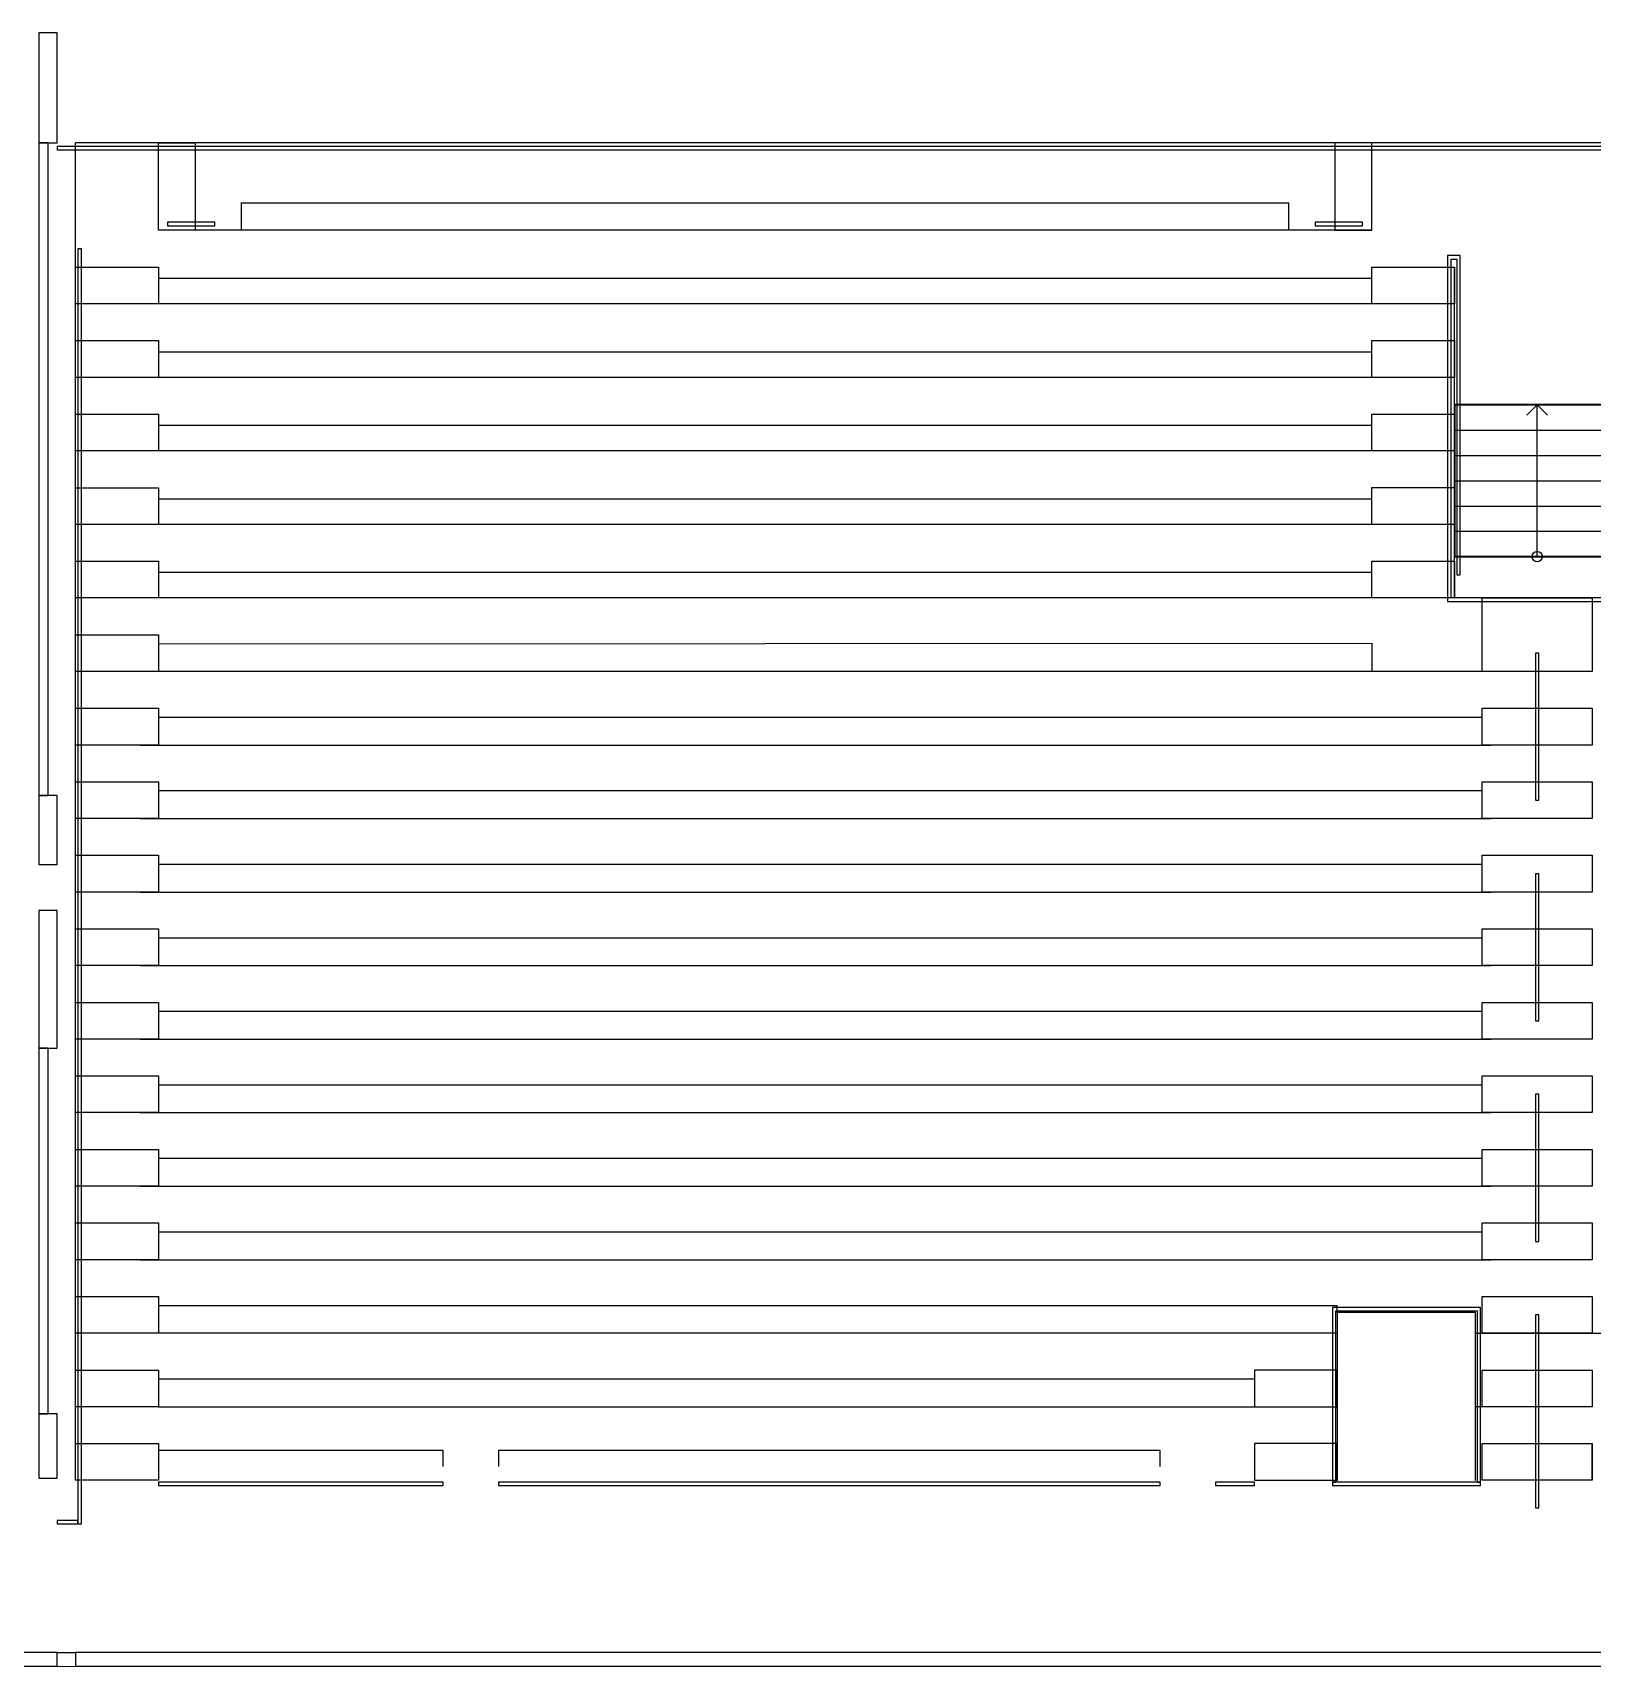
# Model space of a CAD drawing. Header units: inches. Extents: x -2562 to 2562, y 45 to 1163.
# Drawn here: x -2219 to -1540, y 414 to 1125 of the extents above; entities that cross this region are included whole.
import ezdxf

# ---------------------------------------------------------------- set-up
doc = ezdxf.new("R2010")
doc.units = ezdxf.units.IN
doc.header["$LTSCALE"] = 10
doc.header["$MEASUREMENT"] = 0
doc.layers.get('0').update_dxf_attribs({"linetype": 'CONTINUOUS'})
doc.layers.add('A-FLOR', color=3, linetype='CONTINUOUS')
doc.layers.add('A-WALL', color=5, linetype='CONTINUOUS')

# ---------------------------------------------------------------- blocks, each defined once
blk = doc.blocks.new('_Small')
at = {"color": 0, "linetype": 'ByBlock', "lineweight": -2}
blk.add_circle((0, 0), 0.25, dxfattribs=at)
blk = doc.blocks.new('AecRight')
at = {"color": 0, "linetype": 'ByBlock', "lineweight": -2}
for p, q in [((0, 0), (-0.5, 0.5)), ((-0.5, -0.5), (0, 0))]:
    blk.add_line(p, q, dxfattribs=at)

msp = doc.modelspace()

# ---------------------------------------------------------------- linework, layer by layer
at = {"layer": 'A-FLOR', "linetype": 'Continuous', "lineweight": -3}
for p, q in [((2207.99, 1075.5), (-2207.98, 1075.5)), ((-2207.98, 1075.5), (-2207.98, 1074)), ((-2207.98, 1074), (2207.99, 1074)), ((-2139.42, 1042.49), (-2159.98, 1042.49)), ((-2159.98, 1042.49), (-2159.98, 1040.99)), ((-2159.98, 1040.99), (-2139.42, 1040.99)), ((-2139.42, 1040.99), (-2139.42, 1042.49)), ((-1639.99, 1042.49), (-1660.54, 1042.49)), ((-1660.54, 1042.49), (-1660.54, 1040.99)), ((-1660.54, 1040.99), (-1639.99, 1040.99)), ((-1639.99, 1040.99), (-1639.99, 1042.49)), ((-2198.98, 1031), (-2198.98, 476)), ((-2197.48, 1031), (-2198.98, 1031)), ((-2197.48, 476), (-2197.48, 1031)), ((-1597.48, 1027.96), (-1602.97, 1027.96)), ((-1602.97, 1027.96), (-1602.97, 877.49)), ((-1601.47, 878.99), (-1601.47, 1026.46)), ((-1601.47, 1026.46), (-1598.98, 1026.46)), ((-1598.98, 1026.46), (-1598.98, 888.99)), ((-1597.48, 888.99), (-1597.48, 1027.96)), ((-1563.99, 897, -306), (-1563.99, 963, -306)), ((-1598.98, 888.99), (-1597.48, 888.99)), ((-1602.97, 877.49), (-1525.01, 877.49)), ((-1526.51, 878.99), (-1601.47, 878.99)), ((-1564.74, 855), (-1564.74, 791)), ((-1563.24, 855), (-1564.74, 855)), ((-1563.24, 791), (-1563.24, 855)), ((-1564.74, 791), (-1563.24, 791)), ((-1564.74, 759), (-1564.74, 695)), ((-1563.24, 759), (-1564.74, 759)), ((-1563.24, 695), (-1563.24, 759)), ((-1564.74, 695), (-1563.24, 695)), ((-1564.74, 663), (-1564.74, 599)), ((-1563.24, 663), (-1564.74, 663)), ((-1563.24, 599), (-1563.24, 663)), ((-1564.74, 599), (-1563.24, 599)), ((-1653.1, 570.25), (-1653.11, 494.22)), ((-1588.67, 570.25), (-1653.1, 570.25)), ((-1588.67, 494.22), (-1588.67, 570.25)), ((-1651.61, 494.22), (-1651.6, 568.75)), ((-1651.6, 568.75), (-1590.17, 568.75)), ((-1590.17, 568.75), (-1590.17, 494.22)), ((-1564.74, 567), (-1564.74, 483)), ((-1563.24, 567), (-1564.74, 567)), ((-1563.24, 483), (-1563.24, 567)), ((-2039.99, 494.22), (-2163.98, 494.22)), ((-2163.98, 494.22), (-2163.98, 492.72)), ((-2163.98, 492.72), (-2039.99, 492.72)), ((-2039.99, 492.72), (-2039.99, 494.22)), ((-1727.99, 494.22), (-2015.99, 494.22)), ((-2015.99, 494.22), (-2015.99, 492.72)), ((-2015.99, 492.72), (-1727.99, 492.72)), ((-1727.99, 492.72), (-1727.99, 494.22)), ((-1686.93, 494.22), (-1703.99, 494.22)), ((-1703.99, 494.22), (-1703.99, 492.72)), ((-1703.99, 492.72), (-1686.93, 492.72)), ((-1686.93, 492.72), (-1686.93, 494.22)), ((-1653.11, 494.22), (-1651.61, 494.22)), ((-1588.69, 494.22), (-1653.1, 494.22)), ((-1653.1, 494.22), (-1653.1, 492.72)), ((-1653.1, 492.72), (-1588.69, 492.72)), ((-1590.17, 494.22), (-1588.67, 494.22)), ((-1588.69, 492.72), (-1588.69, 494.22)), ((-2198.97, 477.5, -306), (-2207.98, 477.5, -306)), ((-2207.98, 477.5, -306), (-2207.98, 476, -306)), ((-2198.97, 476, -306), (-2198.97, 477.5, -306)), ((-1564.74, 483), (-1563.24, 483)), ((-2207.98, 476, -306), (-2198.97, 476, -306)), ((-2198.98, 476), (-2197.48, 476))]:
    msp.add_line(p, q, dxfattribs=at)
at = {"layer": 'A-FLOR'}
for p, q in [((-2199.99, 495), (-2199.98, 1077)), ((-2163.98, 1039.99), (-2163.98, 1055.99)), ((-2127.98, 1051), (-1671.99, 1050.99)), ((-2127.98, 1051), (-2127.98, 1039)), ((-1671.99, 1039), (-1671.99, 1050.99)), ((-1635.99, 1039), (-2159.98, 1039)), ((-1635.99, 1018.01), (-2163.98, 1018.02)), ((-1635.99, 1007), (-2171.98, 1007)), ((-1635.99, 986.01), (-2163.98, 986.02)), ((-1635.99, 975), (-2171.98, 975)), ((-1635.99, 954), (-2163.98, 954.01)), ((-1635.99, 943), (-2171.98, 943)), ((-1635.99, 921.94), (-2163.98, 921.95)), ((-1635.98, 910.93), (-2171.98, 910.93)), ((-1635.99, 890.01), (-2163.98, 890.02)), ((-1635.99, 879), (-2171.98, 879)), ((-1650.99, 568), (-1650.99, 494.99)), ((-1590.99, 568), (-1650.99, 568)), ((-1590.99, 568), (-1590.99, 494.99)), ((-1650.99, 559), (-2163.98, 559)), ((-1587.99, 527), (-1590.99, 527)), ((-1540, 495), (-1539.99, 511)), ((-1539.99, 495), (-1587.99, 495))]:
    msp.add_line(p, q, dxfattribs=at)
at = {"layer": 'A-FLOR', "linetype": 'Continuous', "lineweight": 35}
for p, q in [((-1527.99, 963, -306), (-1599.99, 963, -306)), ((-1599.99, 963, -306), (-1599.99, 897, -306)), ((-1599.99, 897, -306), (-1527.99, 897, -306))]:
    msp.add_line(p, q, dxfattribs=at)
at = {"layer": 'A-FLOR'}
for points in [[(2200, 1077), (-2199.98, 1077)], [(-1527.99, 1023), (-1527.99, 878.99), (-1599.98, 878.99), (-1599.98, 1023)], [(-2163.98, 859.01), (-1635.98, 859.36), (-1635.98, 847.36)], [(-1584, 847), (-2171.98, 847)], [(-1587.99, 827), (-2163.98, 827.01)], [(-2171.98, 815), (-1584, 815)], [(-1587.99, 795), (-2163.98, 795.01)], [(-2171.98, 783), (-1584, 783)], [(-1587.99, 763), (-2163.98, 763.01)], [(-2171.98, 751), (-1584, 751)], [(-1587.99, 731), (-2163.98, 731.01)], [(-2171.98, 719), (-1584, 719)], [(-1587.99, 699), (-2163.98, 699.01)], [(-2171.98, 687), (-1584, 687)], [(-1587.99, 667), (-2163.98, 667.01)], [(-2171.98, 655), (-1584, 655)], [(-1587.99, 635), (-2163.98, 635.01)], [(-2171.98, 623), (-1584, 623)], [(-1587.99, 603), (-2163.98, 603.01)], [(-2171.98, 591), (-1584, 591)], [(-1650.99, 568), (-1650.99, 571), (-2163.98, 571)], [(-1590.99, 559), (-900, 558.99)], [(-1686.99, 539), (-2163.98, 539)], [(-2163.98, 527), (-1650.99, 527)], [(-2039.99, 501), (-2039.99, 508), (-2163.98, 508)], [(-1841.99, 507.99), (-2015.99, 508), (-2015.99, 501)], [(-1727.99, 501), (-1727.99, 507.99), (-1841.99, 507.99)], [(-1727.99, 507.99), (-1781.99, 507.99)]]:
    msp.add_lwpolyline(points, dxfattribs=at)
for points in [[(-2147.98, 1077), (-2147.98, 1039), (-2163.98, 1039), (-2163.98, 1077)], [(-1651.99, 1077), (-1651.99, 1039), (-1635.99, 1039), (-1635.99, 1077)], [(-2199.98, 1023), (-2163.98, 1023), (-2163.98, 1007), (-2199.98, 1007)], [(-1635.99, 1023), (-1599.99, 1023), (-1599.99, 1007), (-1635.99, 1007)], [(-2199.98, 991), (-2163.98, 991), (-2163.98, 975), (-2199.98, 975)], [(-1635.99, 991), (-1599.99, 991), (-1599.99, 975), (-1635.99, 975)], [(-2199.98, 959), (-2163.98, 959), (-2163.98, 943), (-2199.98, 943)], [(-1635.99, 959), (-1599.99, 959), (-1599.99, 943), (-1635.99, 943)], [(-2199.98, 926.93), (-2163.98, 926.93), (-2163.98, 910.93), (-2199.98, 910.93)], [(-1635.98, 927), (-1599.98, 927), (-1599.98, 911), (-1635.98, 911)], [(-2199.98, 895), (-2163.98, 895), (-2163.98, 879), (-2199.98, 879)], [(-1635.98, 895), (-1599.98, 895), (-1599.98, 879), (-1635.98, 879)], [(-1587.99, 878.99), (-1539.99, 878.99), (-1539.99, 847), (-1587.99, 847)], [(-2199.98, 863), (-2163.98, 863), (-2163.98, 847), (-2199.98, 847)], [(-2199.98, 831), (-2163.98, 831), (-2163.98, 815), (-2199.98, 815)], [(-1587.99, 831), (-1539.99, 831), (-1539.99, 815), (-1587.99, 815)], [(-2199.98, 799), (-2163.98, 799), (-2163.98, 783), (-2199.98, 783)], [(-1587.99, 799), (-1539.99, 799), (-1539.99, 783), (-1587.99, 783)], [(-2199.98, 767), (-2163.98, 767), (-2163.98, 751), (-2199.98, 751)], [(-1587.99, 767), (-1539.99, 767), (-1539.99, 751), (-1587.99, 751)], [(-2199.98, 735), (-2163.98, 735), (-2163.98, 719), (-2199.98, 719)], [(-1587.99, 735), (-1539.99, 735), (-1539.99, 719), (-1587.99, 719)], [(-2199.98, 703), (-2163.98, 703), (-2163.98, 687), (-2199.98, 687)], [(-1587.99, 703), (-1539.99, 703), (-1539.99, 687), (-1587.99, 687)], [(-2199.98, 671), (-2163.98, 671), (-2163.98, 655), (-2199.98, 655)], [(-1587.99, 671), (-1539.99, 671), (-1539.99, 655), (-1587.99, 655)], [(-2199.98, 639), (-2163.98, 639), (-2163.98, 623), (-2199.98, 623)], [(-1587.99, 639), (-1539.99, 639), (-1539.99, 623), (-1587.99, 623)], [(-2199.98, 607), (-2163.98, 607), (-2163.98, 591), (-2199.98, 591)], [(-1587.99, 607), (-1539.99, 607), (-1539.99, 591), (-1587.99, 591)], [(-2199.98, 575), (-2163.98, 575), (-2163.98, 559), (-2199.98, 559)], [(-1587.99, 575), (-1539.99, 575), (-1539.99, 559), (-1587.99, 559)], [(-2199.98, 543), (-2163.98, 543), (-2163.98, 527), (-2199.98, 527)], [(-1650.99, 543), (-1686.99, 543), (-1686.99, 527), (-1650.99, 527)], [(-1587.99, 543), (-1539.99, 543), (-1539.99, 527), (-1587.99, 527)], [(-2199.98, 511), (-2163.98, 511), (-2163.98, 495), (-2199.98, 495)], [(-1650.99, 511), (-1686.99, 511), (-1686.99, 495), (-1650.99, 495)], [(-1587.99, 511), (-1539.99, 511), (-1539.99, 495), (-1587.99, 495)]]:
    msp.add_lwpolyline(points, close=True, dxfattribs=at)
at = {"layer": 'A-FLOR', "linetype": 'Continuous', "lineweight": -3, "extrusion": (0, 1, 0)}
for elevation in [963, 952, 941, 930, 919, 908, 897]:
    msp.add_lwpolyline([(1599.99, -306), (1527.99, -306)], dxfattribs=dict(at, elevation=elevation))
at = {"layer": 'A-WALL', "linetype": 'Continuous', "lineweight": -3}
for p, q in [((-2207.99, 1125), (-2215.99, 1125)), ((-2215.99, 1125), (-2215.99, 1077)), ((-2207.99, 1077), (-2207.99, 1125)), ((-2215.99, 1077), (-2207.99, 1077)), ((-2211.98, 1077), (-2215.98, 1077)), ((-2215.98, 1077), (-2215.98, 793)), ((-2211.98, 793), (-2211.98, 1077)), ((-2207.98, 793), (-2215.98, 793)), ((-2215.98, 793), (-2215.98, 763)), ((-2215.98, 793), (-2211.98, 793)), ((-2207.98, 763), (-2207.98, 793)), ((-2215.98, 763), (-2207.98, 763)), ((-2207.98, 743), (-2215.98, 743)), ((-2215.98, 743), (-2215.98, 683)), ((-2207.98, 683), (-2207.98, 743)), ((-2215.98, 683), (-2207.98, 683)), ((-2211.98, 683), (-2215.98, 683)), ((-2215.98, 683), (-2215.98, 524)), ((-2211.98, 524), (-2211.98, 683)), ((-2207.98, 524), (-2215.98, 524)), ((-2215.98, 524), (-2215.98, 496)), ((-2215.98, 524), (-2211.98, 524)), ((-2207.98, 496), (-2207.98, 524)), ((-2215.98, 496), (-2207.98, 496)), ((-2207.99, 420.06), (-2360, 420.06)), ((-2207.99, 414.06), (-2207.99, 420.06)), ((-2199.99, 420.06), (-2199.99, 414.06)), ((-1460.99, 420.06), (-2199.99, 420.06)), ((-2366, 414.06), (-2207.99, 414.06)), ((-2199.99, 414.06), (-1460.99, 414.06))]:
    msp.add_line(p, q, dxfattribs=at)
at = {"layer": 'A-WALL'}
for p, q in [((-2207.99, 420.06), (-2199.99, 420.06)), ((-2207.99, 414.05), (-2199.99, 414.06))]:
    msp.add_line(p, q, dxfattribs=at)

# ---------------------------------------------------------------- block references
at = {"layer": 'A-FLOR', "linetype": 'Continuous', "lineweight": -3, "xscale": 9, "yscale": 9, "zscale": 9, "rotation": 90}
for name, p in [('AecRight', (-1563.99, 963, -306)), ('_Small', (-1563.99, 897, -306))]:
    msp.add_blockref(name, p, dxfattribs=at)

doc.saveas('drawing.dxf')
